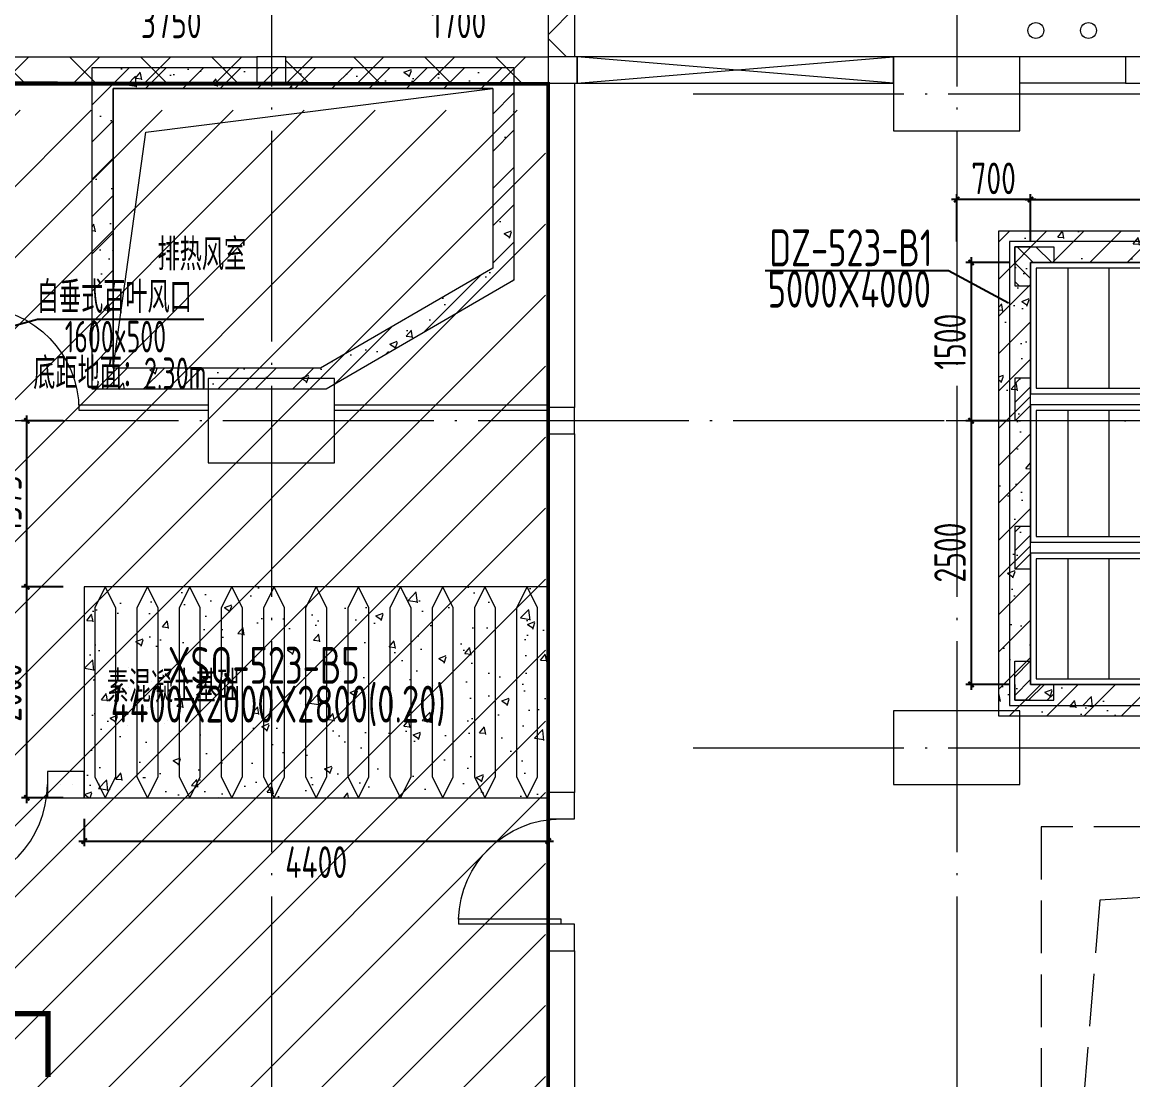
# Model space of a CAD drawing. Extents: x 4 to 13611208, y -605838 to 574722.
# Drawn here: x 13450934 to 13461467, y 188460 to 198488 of the extents above; entities that cross this region are included whole.
import ezdxf
from ezdxf.enums import TextEntityAlignment as Align

# ---------------------------------------------------------------- set-up
doc = ezdxf.new("R2010")
doc.units = 0
doc.header["$LTSCALE"] = 1000
doc.header["$MEASUREMENT"] = 0
for name, pattern in [('DASH', [0.35, 0.25, -0.1]), ('DIVIDE', [1.25, 0.5, -0.25, 0, -0.25, 0, -0.25]), ('DOTE', [2.4200000000000004, 2, -0.2, 0.02, -0.2])]:
    doc.linetypes.add(name, pattern=pattern)
for name, color, linetype in [('DIM_SYMB', 3, 'Continuous'), ('DUCT-D-P标注', 7, 'Continuous'), ('DUCT-K-P标注', 7, 'Continuous'), ('DUCT-X-P标注', 7, 'Continuous'), ('DUCT-X-S标注', 7, 'Continuous'), ('SDF-标注', 7, 'Continuous')]:
    doc.layers.add(name, color=color, linetype=linetype)
for name, color, linetype, lineweight in [('SDF-设备', 1, 'Continuous', 5), ('SDF-风阀', 51, 'Continuous', 5), ('建筑底图', 8, 'Continuous', 13)]:
    doc.layers.add(name, color=color, linetype=linetype, lineweight=lineweight)
doc.styles.add('C', font='HZTXT_E', dxfattribs={"width": 0.7, "bigfont": 'HZTXT'})
doc.styles.add('du', font='gbenor.shx', dxfattribs={"width": 0.8, "bigfont": 'hztxt.shx'})
doc.styles.add('晓游', font='gbenor.shx', dxfattribs={"width": 0.8, "bigfont": 'hztxt.shx'})
doc.dimstyles.new('67', dxfattribs={"dimscale": 100, "dimtxt": 3, "dimasz": 0.5, "dimexe": 0.5, "dimexo": 2, "dimgap": 0.5, "dimtad": 2, "dimdec": 0, "dimrnd": 5, "dimzin": 0, "dimdsep": 46, "dimtxsty": 'du', "dimblk": 'ARCHTICK', "dimcen": 0, "dimdle": 0.5, "dimclrd": 256, "dimclre": 256, "dimclrt": 256, "dimazin": 0, "dimtfac": 1, "dimtdec": 0, "dimtix": 1, "dimtmove": 2, "dimatfit": 3, "dimfxl": 100, "dimtolj": 1, "dimtzin": 0, "dimlwd": -1, "dimlwe": -1, "dimarcsym": 0})
doc.dimstyles.new('_TCH_ARCH', dxfattribs={"dimtxt": 3.5, "dimasz": 1, "dimexe": 1.5, "dimexo": 0, "dimgap": 0.5, "dimtad": 1, "dimdec": 0, "dimzin": 0, "dimdsep": 46, "dimtxsty": '晓游', "dimblk": 'ARCHTICK', "dimcen": 1, "dimdle": 1, "dimclrd": 256, "dimclre": 256, "dimclrt": 256, "dimazin": 2, "dimtfac": 1, "dimtdec": 0, "dimtix": 1, "dimtmove": 1, "dimatfit": 3, "dimldrblk": 'NONE', "dimtolj": 1, "dimtzin": 0, "dimlwd": -1, "dimlwe": -1, "dimarcsym": 0})
pattern_1 = [(49.99999999999999, (793255.2557103541, 7.916241884231567e-09), (717.2601826007534, -62.75213498259511), [75, -825]), (355, (793255.2557103541, 7.916241884231567e-09), (-138.751333613, 752.1921337000118), [60, -660]), (100.4514, (793315.0273903534, -5.229339992074529), (578.5093817140216, 689.4395420609536), [63.74019000000001, -701.142112]), (46.18420000000001, (793255.2557103541, 200.0000000079162), (1067.241048625644, -165.5190143290181), [112.5, -1237.5]), (96.6356, (793344.1924553532, 186.2066930079018), (934.6627055487033, 974.1178709004417), [95.610288, -1051.713]), (351.1842, (793255.2557103541, 200.0000000079162), (934.6619451336272, 974.1186009253246), [90, -990]), (21, (793355.2557103541, 150.0000000079162), (596.9070521184617, -402.6188906653388), [75, -825]), (326.0000000000001, (793355.2557103541, 150.0000000079162), (243.3153319215817, 725.150045046853), [60, -660]), (71.4514, (793404.9979433548, 116.4483940079226), (840.22262858149, 322.5304967099524), [63.74019000000001, -701.142112]), (37.50000000000001, (793255.2557103541, 7.916241884231567e-09), (12.15985531729067, 332.8938538313115), [0, -652, 0, -670, 0, -662.5]), (7.499999999999999, (793255.2557103541, 7.916241884231567e-09), (263.0695374421486, 394.4117118823602), [0, -382, 0, -637, 0, -252.5]), (327.5, (793032.2557103541, 7.916241884231567e-09), (533.822436172409, -22.55487173437976), [0, -250, 0, -780, 0, -1035]), (317.5, (792932.2557103541, 7.916241884231567e-09), (583.1861693423863, 100.1049823323177), [0, -325, 0, -518, 0, -735])]
pattern_2 = [(45, (793255.2557103541, 7.916241884231567e-09), (-176.7766952966369, 176.7766952966369), []), (49.99999999999999, (793255.2557103541, 7.916241884231567e-09), (717.2601826007534, -62.75213498259511), [75, -825]), (355, (793255.2557103541, 7.916241884231567e-09), (-138.751333613, 752.1921337000118), [60, -660]), (100.4514, (793315.0273903534, -5.229339992074529), (578.5093817140216, 689.4395420609536), [63.74019000000001, -701.142112]), (46.18420000000001, (793255.2557103541, 200.0000000079162), (1067.241048625644, -165.5190143290181), [112.5, -1237.5]), (96.6356, (793344.1924553532, 186.2066930079018), (934.6627055487033, 974.1178709004417), [95.610288, -1051.713]), (351.1842, (793255.2557103541, 200.0000000079162), (934.6619451336272, 974.1186009253246), [90, -990]), (21, (793355.2557103541, 150.0000000079162), (596.9070521184617, -402.6188906653388), [75, -825]), (326.0000000000001, (793355.2557103541, 150.0000000079162), (243.3153319215817, 725.150045046853), [60, -660]), (71.4514, (793404.9979433548, 116.4483940079226), (840.22262858149, 322.5304967099524), [63.74019000000001, -701.142112]), (37.50000000000001, (793255.2557103541, 7.916241884231567e-09), (12.15985531729067, 332.8938538313115), [0, -652, 0, -670, 0, -662.5]), (7.499999999999999, (793255.2557103541, 7.916241884231567e-09), (263.0695374421486, 394.4117118823602), [0, -382, 0, -637, 0, -252.5]), (327.5, (793032.2557103541, 7.916241884231567e-09), (533.822436172409, -22.55487173437976), [0, -250, 0, -780, 0, -1035]), (317.5, (792932.2557103541, 7.916241884231567e-09), (583.1861693423863, 100.1049823323177), [0, -325, 0, -518, 0, -735])]
pattern_3 = [(45, (0, 0), (-336.7596045400932, 336.7596045400933), []), (135, (0, 0), (-336.7596045400933, -336.7596045400932), [])]
pattern_4 = [(44.99999999999994, (-86397.53034353256, -45476.09911489487), (88.38834764831843, -88.38834764831844), [])]
pattern_5 = [(314.9999999999999, (-86397.53034353256, 49476.09911084152), (88.38834764831846, 88.38834764831842), [])]

# ---------------------------------------------------------------- blocks, each defined once
blk = doc.blocks.new('$DorLib2D$00000001')
for p, q in [((0.45, 0.975), (0.5000000000000002, 0.975)), ((0.45, 0), (0.45, 0.975)), ((0.5, 0), (0.5, 0.975)), ((0.5, 0), (0.45, 0))]:
    blk.add_line(p, q)
at = {"lineweight": 13}
blk.add_arc((0.475, 0), 0.975, 91.46928358135379, 180, dxfattribs=at)
blk = doc.blocks.new('_FZH')
blk.add_lwpolyline([(-0.5, -0.5), (0.5, -0.5), (0.5000000000000001, 0.5), (-0.4999999999999999, 0.5)], close=True)
blk = doc.blocks.new('_ArchTick')
at = {"color": 0, "linetype": 'ByBlock', "const_width": 0.4}
blk.add_lwpolyline([(-0.5, -0.5), (0.5, 0.5)], dxfattribs=at)
blk = doc.blocks.new('_None')
blk = doc.blocks.new('*D305')
at = {"layer": 'SDF-标注', "transparency": 16777216}
for p, q in [((13459933.8268386, 196259.514735749), (13459933.8268386, 194659.5146909707)), ((13460297.36620712, 196209.514735749), (13459883.8268386, 196209.514735749)), ((13460297.36620712, 194709.5146909707), (13459883.8268386, 194709.5146909707))]:
    blk.add_line(p, q, dxfattribs=at)
at = {"layer": 'SDF-标注', "transparency": 16777216, "xscale": 50, "yscale": 50, "zscale": 50}
for p, rotation in [((13459933.8268386, 196209.514735749), 90), ((13459933.8268386, 194709.5146909707), 270)]:
    blk.add_blockref('_ArchTick', p, dxfattribs=dict(at, rotation=rotation))
at = {"layer": 'SDF-标注', "transparency": 16777216, "insert": (13459733.8268386, 195459.514713362), "char_height": 300, "attachment_point": 5, "rotation": 90, "style": 'du'}
blk.add_mtext('\\A1;1500', dxfattribs=at)
blk = doc.blocks.new('*D306')
at = {"layer": 'SDF-标注', "transparency": 16777216}
for p, q in [((13460297.36620712, 194709.5146909707), (13459883.8268386, 194709.5146909707)), ((13459933.8268386, 194759.5146909707), (13459933.8268386, 192159.5147398022)), ((13460297.36590503, 192209.5147398022), (13459883.8268386, 192209.5147398022))]:
    blk.add_line(p, q, dxfattribs=at)
at = {"layer": 'SDF-标注', "transparency": 16777216, "xscale": 50, "yscale": 50, "zscale": 50}
for p, rotation in [((13459933.8268386, 194709.5146909707), 90), ((13459933.8268386, 192209.5147398022), 270)]:
    blk.add_blockref('_ArchTick', p, dxfattribs=dict(at, rotation=rotation))
at = {"layer": 'SDF-标注', "transparency": 16777216, "insert": (13459733.8268386, 193459.5147153886), "char_height": 300, "attachment_point": 5, "rotation": 90, "style": 'du'}
blk.add_mtext('\\A1;2500', dxfattribs=at)
blk = doc.blocks.new('*D307')
at = {"layer": 'SDF-标注', "transparency": 16777216}
for p, q in [((13460447.36620712, 196807.6418029902), (13465547.36645414, 196807.6418029902)), ((13460497.36620712, 196409.514735749), (13460497.36620712, 196857.6418029902)), ((13465497.36645414, 196409.514735749), (13465497.36645414, 196857.6418029902))]:
    blk.add_line(p, q, dxfattribs=at)
at = {"layer": 'SDF-标注', "transparency": 16777216, "xscale": 50, "yscale": 50, "zscale": 50, "rotation": 180}
blk.add_blockref('_ArchTick', (13460497.36620712, 196807.6418029902), dxfattribs=at)
at = {"layer": 'SDF-标注', "transparency": 16777216, "xscale": 50, "yscale": 50, "zscale": 50}
blk.add_blockref('_ArchTick', (13465497.36645414, 196807.6418029902), dxfattribs=at)
at = {"layer": 'SDF-标注', "transparency": 16777216, "insert": (13462997.36633063, 197007.6418029902), "char_height": 300, "attachment_point": 5, "style": 'du'}
blk.add_mtext('\\A1;5000', dxfattribs=at)
blk = doc.blocks.new('*D308')
at = {"layer": 'SDF-标注', "transparency": 16777216}
for p, q in [((13460547.36620712, 196807.6418029902), (13459747.36620492, 196807.6418029902)), ((13459797.36620492, 196409.514690995), (13459797.36620492, 196857.6418029902)), ((13460497.36620712, 196409.514690995), (13460497.36620712, 196857.6418029902))]:
    blk.add_line(p, q, dxfattribs=at)
at = {"layer": 'SDF-标注', "transparency": 16777216, "xscale": 50, "yscale": 50, "zscale": 50, "rotation": 180}
blk.add_blockref('_ArchTick', (13459797.36620492, 196807.6418029902), dxfattribs=at)
at = {"layer": 'SDF-标注', "transparency": 16777216, "xscale": 50, "yscale": 50, "zscale": 50}
blk.add_blockref('_ArchTick', (13460497.36620712, 196807.6418029902), dxfattribs=at)
at = {"layer": 'SDF-标注', "transparency": 16777216, "insert": (13460147.36620602, 197007.6418029902), "char_height": 300, "attachment_point": 5, "style": 'du'}
blk.add_mtext('\\A1;700', dxfattribs=at)
blk = doc.blocks.new('*D330')
at = {"layer": 'SDF-标注', "transparency": 16777216}
for p, q in [((13450978.24580938, 191084.5146909715), (13450978.24580938, 193184.5146909706)), ((13451322.36620429, 193134.5146909706), (13450928.24580938, 193134.5146909706)), ((13451322.36620445, 191134.5146909715), (13450928.24580938, 191134.5146909715))]:
    blk.add_line(p, q, dxfattribs=at)
at = {"layer": 'SDF-标注', "transparency": 16777216, "xscale": 50, "yscale": 50, "zscale": 50}
for p, rotation in [((13450978.24580938, 193134.5146909706), 90), ((13450978.24580938, 191134.5146909715), 270)]:
    blk.add_blockref('_ArchTick', p, dxfattribs=dict(at, rotation=rotation))
at = {"layer": 'SDF-标注', "transparency": 16777216, "insert": (13450778.24580938, 192134.5146909732), "char_height": 300, "attachment_point": 5, "rotation": 90, "style": 'du'}
blk.add_mtext('\\A1;2000', dxfattribs=at)
blk = doc.blocks.new('*D331')
at = {"layer": 'SDF-标注', "transparency": 16777216}
for p, q in [((13451322.36620429, 194709.5146909707), (13450928.24580938, 194709.5146909707)), ((13450978.24580938, 193084.5146909706), (13450978.24580938, 194759.5146909707)), ((13451322.36620429, 193134.5146909706), (13450928.24580938, 193134.5146909706))]:
    blk.add_line(p, q, dxfattribs=at)
at = {"layer": 'SDF-标注', "transparency": 16777216, "xscale": 50, "yscale": 50, "zscale": 50}
for p, rotation in [((13450978.24580938, 194709.5146909707), 90), ((13450978.24580938, 193134.5146909706), 270)]:
    blk.add_blockref('_ArchTick', p, dxfattribs=dict(at, rotation=rotation))
at = {"layer": 'SDF-标注', "transparency": 16777216, "insert": (13450778.24580938, 193922.0146909728), "char_height": 300, "attachment_point": 5, "rotation": 90, "style": 'du'}
blk.add_mtext('\\A1;1575', dxfattribs=at)
blk = doc.blocks.new('*D332')
at = {"layer": 'SDF-标注', "transparency": 16777216}
for p, q in [((13451522.36620445, 190934.5146909499), (13451522.36620445, 190674.0290295988)), ((13455922.36620655, 190934.5146909897), (13455922.36620655, 190674.0290295988)), ((13451472.36620445, 190724.0290295988), (13455972.36620655, 190724.0290295988))]:
    blk.add_line(p, q, dxfattribs=at)
at = {"layer": 'SDF-标注', "transparency": 16777216, "xscale": 50, "yscale": 50, "zscale": 50, "rotation": 180}
blk.add_blockref('_ArchTick', (13451522.36620445, 190724.0290295988), dxfattribs=at)
at = {"layer": 'SDF-标注', "transparency": 16777216, "xscale": 50, "yscale": 50, "zscale": 50}
blk.add_blockref('_ArchTick', (13455922.36620655, 190724.0290295988), dxfattribs=at)
at = {"layer": 'SDF-标注', "transparency": 16777216, "insert": (13453722.3662055, 190524.0290295988), "char_height": 300, "attachment_point": 5, "style": 'du'}
blk.add_mtext('\\A1;4400', dxfattribs=at)
blk = doc.blocks.new('组合式风阀')
at = {"layer": 'SDF-风阀'}
h = blk.add_hatch(dxfattribs=at)
h.set_pattern_fill('ANSI31', color=256, scale=1000, angle=89.99999999999999, style=0)
h.set_pattern_definition(pattern_5)
h.paths.add_polyline_path([(-150.0000567436218, 4149.999965667725), (219.9999694824219, 4150.000022649765), (220, 4000.000022649765), (0, 3999.999995946884), (2.6702880859375e-05, 3779.999995946884), (-150, 3779.999965667725)])
h = blk.add_hatch(dxfattribs=at)
h.set_pattern_fill('ANSI31', color=256, scale=1000, angle=89.99999999999999, style=0)
h.set_pattern_definition(pattern_5)
h.paths.add_polyline_path([(1422, 3999.999995946884), (1822, 3999.999995946884), (1822, 4149.999995946884), (1422, 4149.999995946884)])
h = blk.add_hatch(dxfattribs=at)
h.set_pattern_fill('ANSI31', color=256, scale=1000, angle=89.99999999999999, style=0)
h.set_pattern_definition([(314.9999999999999, (-84641.53034353256, 49476.09911084152), (88.38834764831846, 88.38834764831842), [])])
h.paths.add_polyline_path([(3178, 3999.999995946884), (3578, 3999.999995946884), (3578, 4149.999995946884), (3178, 4149.999995946884)])
h = blk.add_hatch(dxfattribs=at)
h.set_pattern_fill('ANSI31', color=256, scale=1000, angle=89.99999999999999, style=0)
h.set_pattern_definition([(225, (91397.53034353256, 49476.09911084152), (-88.38834764831847, 88.38834764831844), [])])
h.paths.add_polyline_path([(5150.000030517578, 4149.999965667725), (4780.000030517578, 4150.000022649765), (4780, 4000.000022649765), (5000, 3999.999995946884), (4999.999973297119, 3779.999995946884), (5149.999973297119, 3779.999965667725)])
h = blk.add_hatch(dxfattribs=at)
h.set_pattern_fill('ANSI31', color=256, scale=1000, angle=-2.544443745170813e-14, style=0)
h.set_pattern_definition([(44.99999999999994, (-45576.09914159775, -85316.53034341335), (-88.38834764831839, 88.38834764831847), [])])
h.paths.add_polyline_path([(0, 2503), (0, 2903), (-150.0000267028809, 2903), (-150.0000267028809, 2503)])
h = blk.add_hatch(dxfattribs=at)
h.set_pattern_fill('ANSI31', color=256, scale=1000, angle=-2.544443745170813e-14, style=0)
h.set_pattern_definition([(135, (50476.09911489487, -85316.53034341335), (88.38834764831843, 88.38834764831844), [])])
h.paths.add_polyline_path([(5000, 2503), (5000, 2903), (5150, 2903), (5150, 2503)])
h = blk.add_hatch(dxfattribs=at)
h.set_pattern_fill('ANSI31', color=256, scale=1000, angle=-2.544443745170813e-14, style=0)
h.set_pattern_definition([(44.99999999999994, (-45576.09914159775, -86722.53034341335), (-88.38834764831839, 88.38834764831847), [])])
h.paths.add_polyline_path([(0, 1097), (0, 1497), (-150.0000267028809, 1497), (-150.0000267028809, 1097)])
h = blk.add_hatch(dxfattribs=at)
h.set_pattern_fill('ANSI31', color=256, scale=1000, angle=-2.544443745170813e-14, style=0)
h.set_pattern_definition([(135, (50476.09911489487, -86722.53034341335), (88.38834764831843, 88.38834764831844), [])])
h.paths.add_polyline_path([(5000, 1097), (5000, 1497), (5150, 1497), (5150, 1097)])
h = blk.add_hatch(dxfattribs=at)
h.set_pattern_fill('ANSI31', color=256, scale=1000, angle=89.99999999999999, style=0)
h.set_pattern_definition(pattern_4)
h.paths.add_polyline_path([(-150.0000567436218, -149.9999697208405), (219.9999694824219, -150.0000265836716), (220, -2.658367156982422e-05), (0, 0), (2.6702880859375e-05, 220), (-150, 220.0000302791595)])
h = blk.add_hatch(dxfattribs=at)
h.set_pattern_fill('ANSI31', color=256, scale=1000, angle=89.99999999999999, style=0)
h.set_pattern_definition([(135, (91397.53034353256, -45476.09911489487), (-88.3883476483185, -88.38834764831842), [])])
h.paths.add_polyline_path([(5150.000030517578, -149.9999697208405), (4780.000030517578, -150.0000265836716), (4780, -2.658367156982422e-05), (5000, 0), (4999.999973297119, 220), (5149.999973297119, 220.0000302791595)])
h = blk.add_hatch(dxfattribs=at)
h.set_pattern_fill('ANSI31', color=256, scale=1000, angle=89.99999999999999, style=0)
h.set_pattern_definition(pattern_4)
h.paths.add_polyline_path([(1422, 0), (1822, 0), (1822, -150), (1422, -150)])
h = blk.add_hatch(dxfattribs=at)
h.set_pattern_fill('ANSI31', color=256, scale=1000, angle=89.99999999999999, style=0)
h.set_pattern_definition([(44.99999999999994, (-84641.53034353256, -45476.09911489487), (88.38834764831843, -88.38834764831844), [])])
h.paths.add_polyline_path([(3178, 0), (3578, 0), (3578, -150), (3178, -150)])
for p, q in [((353.2781739234924, 3946.999995946884), (353.2781739234924, 2808.999995946884)), ((744, 3946.999995946884), (744, 2808.999995946884)), ((1134.721826076508, 3946.999995946884), (1134.721826076508, 2808.999995946884)), ((2109.278173923492, 3946.999995946884), (2109.278173923492, 2808.999995946884)), ((2500, 3946.999995946884), (2500, 2808.999995946884)), ((2890.721826076508, 3946.999995946884), (2890.721826076508, 2808.999995946884)), ((3865.278173923492, 3946.999995946884), (3865.278173923492, 2808.999995946884)), ((4256, 3946.999995946884), (4256, 2808.999995946884)), ((4646.721826076508, 3946.999995946884), (4646.721826076508, 2808.999995946884)), ((353.2781739234924, 2596.999995946884), (353.2781739234924, 1402.999995946884)), ((744, 2596.999995946884), (744, 1402.999995946884)), ((1134.721826076508, 2596.999995946884), (1134.721826076508, 1402.999995946884)), ((2109.278173923492, 2596.999995946884), (2109.278173923492, 1402.999995946884)), ((2500, 2596.999995946884), (2500, 1402.999995946884)), ((2890.721826076508, 2596.999995946884), (2890.721826076508, 1402.999995946884)), ((3865.278173923492, 2596.999995946884), (3865.278173923492, 1402.999995946884)), ((4256, 2596.999995946884), (4256, 1402.999995946884)), ((4646.721826076508, 2596.999995946884), (4646.721826076508, 1402.999995946884)), ((353.2781739234924, 1190.999995946884), (353.2781739234924, 52.99999594688416)), ((744, 1190.999995946884), (744, 52.99999594688416)), ((1134.721826076508, 1190.999995946884), (1134.721826076508, 52.99999594688416)), ((2109.278173923492, 1190.999995946884), (2109.278173923492, 52.99999594688416)), ((2500, 1190.999995946884), (2500, 52.99999594688416)), ((2890.721826076508, 1190.999995946884), (2890.721826076508, 52.99999594688416)), ((3865.278173923492, 1190.999995946884), (3865.278173923492, 52.99999594688416)), ((4256, 1190.999995946884), (4256, 52.99999594688416)), ((4646.721826076508, 1190.999995946884), (4646.721826076508, 52.99999594688416))]:
    blk.add_line(p, q, dxfattribs=at)
for points in [[(5200, -200.0000040531158), (5200, 4200), (-200, 4200), (-200, -200.0000040531158)], [(1422, 3999.999995946884), (1822, 3999.999995946884), (1822, 4149.999995946884), (1422, 4149.999995946884)], [(3178, 3999.999995946884), (3578, 3999.999995946884), (3578, 4149.999995946884), (3178, 4149.999995946884)], [(1569, 3999.999995946884), (0, 3999.999995946884), (0, 2755.999995946884), (1569, 2755.999995946884)], [(1516, 3946.999995946884), (53, 3946.999995946884), (53, 2808.999995946884), (1516, 2808.999995946884)], [(3325, 3999.999995946884), (1675, 3999.999995946884), (1675, 2755.999995946884), (3325, 2755.999995946884)], [(3272, 3946.999995946884), (1728, 3946.999995946884), (1728, 2808.999995946884), (3272, 2808.999995946884)], [(5000, 3999.999951130245), (5000, 2755.999995946884), (3431, 2755.999995946884), (3431, 3999.999951130245)], [(4947, 3946.999995946884), (3484, 3946.999995946884), (3484, 2808.999995946884), (4947, 2808.999995946884)], [(0, 2503), (0, 2903), (-150.0000267028809, 2903), (-150.0000267028809, 2503)], [(5000, 2503), (5000, 2903), (5150, 2903), (5150, 2503)], [(1569, 2649.999995946884), (0, 2649.999995946884), (0, 1349.999995946884), (1569, 1349.999995946884)], [(3325, 2649.999995946884), (1675, 2649.999995946884), (1675, 1349.999995946884), (3325, 1349.999995946884)], [(5000, 2649.999995946884), (3431, 2649.999995946884), (3431, 1349.999995946884), (5000, 1349.999995946884)], [(1516, 2596.999995946884), (53, 2596.999995946884), (53, 1402.999995946884), (1516, 1402.999995946884)], [(3272, 2596.999995946884), (1728, 2596.999995946884), (1728, 1402.999995946884), (3272, 1402.999995946884)], [(4947, 2596.999995946884), (3484, 2596.999995946884), (3484, 1402.999995946884), (4947, 1402.999995946884)], [(0, 1097), (0, 1497), (-150.0000267028809, 1497), (-150.0000267028809, 1097)], [(5000, 1097), (5000, 1497), (5150, 1497), (5150, 1097)], [(1569, 1243.999995946884), (0, 1243.999995946884), (0, -4.053115844726562e-06), (1569, -4.053115844726562e-06)], [(1516, 1190.999995946884), (53, 1190.999995946884), (53, 52.99999594688416), (1516, 52.99999594688416)], [(3325, 1243.999995946884), (1675, 1243.999995946884), (1675, -4.053115844726562e-06), (3325, -4.053115844726562e-06)], [(3272, 1190.999995946884), (1728, 1190.999995946884), (1728, 52.99999594688416), (3272, 52.99999594688416)], [(5000, 1243.999995946884), (3431, 1243.999995946884), (3431, -4.053115844726562e-06), (5000, -4.053115844726562e-06)], [(4947, 1190.999995946884), (3484, 1190.999995946884), (3484, 52.99999594688416), (4947, 52.99999594688416)], [(1422, 0), (1822, 0), (1822, -150), (1422, -150)], [(3178, 0), (3578, 0), (3578, -150), (3178, -150)]]:
    blk.add_lwpolyline(points, close=True, dxfattribs=at)
for points in [[(-3.0517578125e-05, 4149.999995946884), (-150.0000567436218, 4149.999965667725), (-150, 3779.999965667725), (2.6702880859375e-05, 3779.999995946884), (0, 3999.999995946884)], [(-150.0000267028809, 3999.999965667725), (-150.0000567436218, 4149.999965667725), (219.9999694824219, 4150.000022649765), (220, 4000.000022649765), (0, 3999.999995946884)], [(5150, 3999.999965667725), (5150.000030517578, 4149.999965667725), (4780.000030517578, 4150.000022649765), (4780, 4000.000022649765), (5000, 3999.999995946884)], [(5000.000030517578, 4149.999995946884), (5150.000030517578, 4149.999965667725), (5149.999973297119, 3779.999965667725), (4999.999973297119, 3779.999995946884), (5000, 3999.999995946884)], [(-3.0517578125e-05, -150), (-150.0000567436218, -149.9999697208405), (-150, 220.0000302791595), (2.6702880859375e-05, 220), (0, 0)], [(5000.000030517578, -150), (5150.000030517578, -149.9999697208405), (5149.999973297119, 220.0000302791595), (4999.999973297119, 220), (5000, 0)], [(-150.0000267028809, 3.027915954589844e-05), (-150.0000567436218, -149.9999697208405), (219.9999694824219, -150.0000265836716), (220, -2.658367156982422e-05), (0, 0)], [(5150, 3.027915954589844e-05), (5150.000030517578, -149.9999697208405), (4780.000030517578, -150.0000265836716), (4780, -2.658367156982422e-05), (5000, 0)]]:
    blk.add_lwpolyline(points, dxfattribs=at)
blk = doc.blocks.new('*D481')
at = {"layer": 'DUCT-K-P标注', "transparency": 16777216}
for p, q in [((13450472.58630783, 198857.5073482728), (13450472.58630783, 198637.0606962675)), ((13454222.36620459, 198857.5073482728), (13454222.36620459, 198637.0606962675)), ((13450422.58630783, 198687.0606962675), (13454272.36620459, 198687.0606962675))]:
    blk.add_line(p, q, dxfattribs=at)
at = {"layer": 'DUCT-K-P标注', "transparency": 16777216, "xscale": 50, "yscale": 50, "zscale": 50, "rotation": 180}
blk.add_blockref('_ArchTick', (13450472.58630783, 198687.0606962675), dxfattribs=at)
at = {"layer": 'DUCT-K-P标注', "transparency": 16777216, "xscale": 50, "yscale": 50, "zscale": 50}
blk.add_blockref('_ArchTick', (13454222.36620459, 198687.0606962675), dxfattribs=at)
at = {"layer": 'DUCT-K-P标注', "transparency": 16777216, "insert": (13452347.47625621, 198487.0606962675), "char_height": 300, "attachment_point": 5, "style": 'du'}
blk.add_mtext('\\A1;3750', dxfattribs=at)
blk = doc.blocks.new('*D482')
at = {"layer": 'DUCT-K-P标注', "transparency": 16777216}
for p, q in [((13454222.36620459, 198857.5073482728), (13454222.36620459, 198637.0606962675)), ((13455922.36620662, 198857.5073482728), (13455922.36620662, 198637.0606962675)), ((13454172.36620459, 198687.0606962675), (13455972.36620662, 198687.0606962675))]:
    blk.add_line(p, q, dxfattribs=at)
at = {"layer": 'DUCT-K-P标注', "transparency": 16777216, "xscale": 50, "yscale": 50, "zscale": 50, "rotation": 180}
blk.add_blockref('_ArchTick', (13454222.36620459, 198687.0606962675), dxfattribs=at)
at = {"layer": 'DUCT-K-P标注', "transparency": 16777216, "xscale": 50, "yscale": 50, "zscale": 50}
blk.add_blockref('_ArchTick', (13455922.36620662, 198687.0606962675), dxfattribs=at)
at = {"layer": 'DUCT-K-P标注', "transparency": 16777216, "insert": (13455072.3662056, 198487.0606962675), "char_height": 300, "attachment_point": 5, "style": 'du'}
blk.add_mtext('\\A1;1700', dxfattribs=at)

msp = doc.modelspace()

# ---------------------------------------------------------------- hatches: boundary and pattern name
at = {"layer": '建筑底图'}
h = msp.add_hatch(dxfattribs=at)
h.set_pattern_fill('ANSI37', color=8, scale=300, style=0)
h.set_pattern_definition(pattern_3)
h.paths.add_polyline_path([(13455922.36620809, 198159.514684413), (13456172.36620671, 198159.5146853769), (13456172.36620673, 200909.5146853381), (13455922.36620673, 200909.5146853381)])
h = msp.add_hatch(dxfattribs=at)
h.set_pattern_fill('ANSI37', color=8, scale=300, style=0)
h.set_pattern_definition(pattern_3)
h.paths.add_polyline_path([(13453159.8662046, 197909.5146867043), (13453159.8662046, 198159.5146856426), (13449972.36620434, 198159.5146856429), (13449972.36620824, 197909.5146857393)])
h = msp.add_hatch(dxfattribs=at)
h.set_pattern_fill('ANSI37', color=8, scale=300, style=0)
h.set_pattern_definition(pattern_3)
h.paths.add_polyline_path([(13455922.36620673, 197909.5146853381), (13455922.36620671, 198159.5146856763), (13453434.86620533, 198159.5146856444), (13453434.86620533, 197909.5146856434)])
h = msp.add_hatch(dxfattribs=at)
h.set_pattern_fill('钢筋混凝土', color=8, scale=100, style=0)
h.set_pattern_definition(pattern_2)
h.paths.add_polyline_path([(13451597.36381854, 198059.5146855988), (13455597.36381854, 198059.5146855984), (13455597.36381854, 196041.2839652016), (13453816.73256209, 195009.51632163), (13451597.36381854, 195009.5145033407)])
h.paths.add_polyline_path([(13451797.36381854, 197859.5146855988), (13455397.36381854, 197859.5146855984), (13455397.36381854, 196156.5454039286), (13453762.97484187, 195209.5162775873), (13451797.36381854, 195209.5146671972)], flags=16)
at = {"layer": '建筑底图', "linetype": 'DASH'}
h = msp.add_hatch(dxfattribs=at)
h.set_pattern_fill('ANSI31', color=8, scale=300, style=0)
h.set_pattern_definition([(45, (0.2669163811951876, -129739.492322559), (-336.7596045400932, 336.7596045400933), [])])
h.paths.add_polyline_path([(13449997.3662043, 197653.7500886408), (13455897.36620666, 197653.7500886404), (13455897.366207, 184653.7500886758), (13449972.36620379, 184703.7525290663)])
at = {"layer": '建筑底图'}
h = msp.add_hatch(dxfattribs=at)
h.set_pattern_fill('钢筋混凝土', color=8, scale=100, style=0)
h.set_pattern_definition(pattern_2)
h.paths.add_polyline_path([(13465797.36620716, 191909.5146855901), (13460197.36620716, 191909.5146855901), (13460197.36620716, 196509.5146855901), (13465797.36620716, 196509.5146855901)])
h.paths.add_polyline_path([(13465497.36620716, 192209.5146855901), (13460497.36620716, 192209.5146855901), (13460497.36620716, 196209.5146855901), (13465497.36620716, 196209.5146855901)], flags=16)
h = msp.add_hatch(dxfattribs=at)
h.set_pattern_fill('混凝土', color=8, scale=100, style=0)
h.set_pattern_definition(pattern_1)
h.paths.add_polyline_path([(13451522.36620433, 191134.5146856292), (13455922.36620671, 191134.5146856742), (13455922.36620673, 193134.5146856256), (13451522.36620433, 193134.5146856282)])
h = msp.add_hatch(dxfattribs=at)
h.set_pattern_fill('混凝土', color=8, scale=100, style=0)
h.set_pattern_definition(pattern_1)
h.paths.add_polyline_path([(13451522.36620433, 191134.5146856292), (13455922.36620671, 191134.5146856742), (13455922.36620673, 193134.5146856256), (13451522.36620433, 193134.5146856282)])

# ---------------------------------------------------------------- linework, layer by layer
at = {"layer": 'DIM_SYMB', "const_width": 50, "elevation": -6400}
msp.add_lwpolyline([(13450177.94595712, 189088.0039083674), (13451177.94595712, 189088.0039083674), (13451177.94595712, 188488.0039083674)], dxfattribs=at)
at = {"layer": 'DUCT-D-P标注', "const_width": 35}
msp.add_lwpolyline([(13444172.36620593, 194859.5146855215), (13449972.36620482, 194859.5146858197), (13449972.36620586, 197909.5146856215), (13455922.36620661, 197909.5146845315), (13455922.3662075, 181559.5181043504), (13450197.36620583, 181559.5181043504), (13450197.36620583, 184909.5171260323), (13444172.36455184, 184909.5171260249), (13444172.36786041, 194859.5153822983)], dxfattribs=at)
at = {"layer": 'DUCT-K-P标注', "const_width": 35}
msp.add_lwpolyline([(13444172.36758171, 194858.5527504617), (13449972.36758061, 194858.55275076), (13449972.36758164, 197908.5527505617), (13455922.36758239, 197908.5527494718), (13455922.36758328, 181559.5181043504), (13450197.36758161, 181559.5181043504), (13450197.36758161, 184908.5551909725), (13444172.36592762, 184908.5551909651), (13444172.3692362, 194858.5534472385)], dxfattribs=at)
at = {"layer": 'DUCT-X-P标注', "const_width": 35}
for points in [[(13444172.36620502, 194858.5527504617), (13449972.36620392, 194858.5527507599), (13449972.36620495, 197908.5527505617), (13455922.3662057, 197908.5527494717), (13455922.3662066, 181559.5181043504), (13450197.36620492, 181559.5181043504), (13450197.36620492, 184908.5551909725), (13444172.36455094, 184908.5551909651), (13444172.36785951, 194858.5534472385)], [(13444172.36620507, 194858.5527451193), (13449972.36620396, 194858.5527454176), (13449972.366205, 197908.5527452193), (13455922.36620575, 197908.5527441294), (13455922.3662066, 181559.5181043504), (13450197.36620492, 181559.5181043504), (13450197.36620497, 184908.5551856302), (13444172.36455098, 184908.5551856227), (13444172.36785955, 194858.5534418962)]]:
    msp.add_lwpolyline(points, dxfattribs=at)
at = {"layer": 'DUCT-X-S标注'}
msp.add_lwpolyline([(13452655.17122039, 195670.0977049717), (13451078.05601821, 195670.0977049717), (13449340.90240929, 195193.0585643813)], dxfattribs=at)
at = {"layer": 'SDF-设备', "color": 1}
for points in [[(13451522.3662045, 191134.5146856292), (13455922.36620688, 191134.5146856742), (13455922.3662069, 193134.5146856256), (13451522.3662045, 193134.5146856282)], [(13451522.36620433, 191134.5146856256), (13455922.36620688, 191134.5146856742), (13455922.3662069, 193134.5146856256), (13451522.36620433, 193134.5146856246)]]:
    msp.add_lwpolyline(points, close=True, dxfattribs=at)
for points in [[(13451822.36620683, 192934.5146855977), (13451722.36620683, 193134.5146855968), (13451622.36620683, 192934.5146855931), (13451622.36620687, 191334.5146855678), (13451722.36620687, 191134.5146855687), (13451822.36620687, 191334.5146855706), (13451822.36620683, 192934.5146856005)], [(13452222.36620684, 192934.5146856033), (13452122.36620683, 193134.5146856024), (13452022.36620684, 192934.5146855977), (13452022.36620687, 191334.5146855734), (13452122.36620687, 191134.5146855725), (13452222.36620687, 191334.5146855762), (13452222.36620684, 192934.5146856052)], [(13452622.36620684, 192934.514685608), (13452522.36620683, 193134.5146856061), (13452422.36620684, 192934.5146856033), (13452422.36620687, 191334.5146855781), (13452522.36620687, 191134.514685579), (13452622.36620687, 191334.5146855818), (13452622.36620684, 192934.5146856117)], [(13453022.36620666, 192934.5146855921), (13452922.36620666, 193134.5146855902), (13452822.36620666, 192934.5146855874), (13452822.3662067, 191334.5146855621), (13452922.3662067, 191134.5146855631), (13453022.36620669, 191334.5146855659), (13453022.36620666, 192934.5146855958)], [(13453422.36620668, 192934.5146856361), (13453322.36620667, 193134.5146856352), (13453222.36620668, 192934.5146856343), (13453222.36620671, 191334.5146856081), (13453322.36620671, 191134.514685609), (13453422.36620671, 191334.514685609), (13453422.36620668, 192934.5146856398)], [(13453822.36620685, 192934.514685622), (13453722.36620685, 193134.514685621), (13453622.36620685, 192934.5146856201), (13453622.36620688, 191334.5146855939), (13453722.36620688, 191134.5146855948), (13453822.36620688, 191334.5146855948), (13453822.36620685, 192934.5146856257)], [(13454222.36620685, 192934.5146856285), (13454122.36620685, 193134.5146856285), (13454022.36620685, 192934.5146856238), (13454022.36620688, 191334.5146855986), (13454122.36620689, 191134.5146855986), (13454222.36620688, 191334.5146856013), (13454222.36620685, 192934.5146856322)], [(13454622.36620685, 192934.514685635), (13454522.36620686, 193134.514685635), (13454422.36620686, 192934.5146856303), (13454422.36620689, 191334.5146856051), (13454522.36620689, 191134.5146856051), (13454622.36620689, 191334.5146856079), (13454622.36620686, 192934.5146856387)], [(13455022.36620686, 192934.5146856415), (13454922.36620686, 193134.5146856415), (13454822.36620686, 192934.5146856369), (13454822.36620689, 191334.5146856116), (13454922.36620689, 191134.5146856116), (13455022.36620689, 191334.5146856144), (13455022.36620686, 192934.5146856452)], [(13455422.36620686, 192934.514685648), (13455322.36620686, 193134.514685648), (13455222.36620686, 192934.5146856434), (13455222.3662069, 191334.5146856181), (13455322.3662069, 191134.5146856181), (13455422.3662069, 191334.5146856209), (13455422.36620686, 192934.5146856518)], [(13455822.36620687, 192934.5146856545), (13455722.36620687, 193134.5146856545), (13455622.36620687, 192934.5146856499), (13455622.3662069, 191334.5146856246), (13455722.3662069, 191134.5146856246), (13455822.3662069, 191334.5146856274), (13455822.36620687, 192934.5146856583)]]:
    msp.add_lwpolyline(points, dxfattribs=at)
at = {"layer": '建筑底图', "color": 8, "linetype": 'DOTE'}
for p, q in [((13453297.36620497, 209559.5146856282), (13453297.36620496, 163209.5146856345)), ((13459797.36620497, 209559.5146856282), (13459797.36620496, 163209.5146856345)), ((13457297.36620497, 197809.5146855753), (13474197.36620497, 197809.5146855753)), ((13474197.36620497, 194709.5146856282), (13119297.36620772, 194709.5146856282)), ((13457297.36620497, 191609.5146855753), (13474197.36620497, 191609.5146855753))]:
    msp.add_line(p, q, dxfattribs=at)
at = {"layer": '建筑底图', "color": 8}
for p, q in [((13455922.36620662, 200909.5146855469), (13455922.36620671, 198159.5146856763)), ((13456172.36620668, 200909.5146855469), (13456172.36620672, 198159.5146865962)), ((13449972.36620508, 198159.5146856939), (13453159.86620482, 198159.5146856942)), ((13453434.86620501, 198159.514685735), (13455922.36620671, 198159.5146856763)), ((13461397.36620898, 198159.5146853226), (13460397.36620675, 198159.5146853022)), ((13449972.36620438, 197909.5146857393), (13453159.86620482, 197909.5146856356)), ((13453434.86620501, 197909.5146855445), (13455922.36620723, 197909.5146857352)), ((13455922.36620678, 197909.5146856591), (13455922.36620668, 194834.5146855469)), ((13456172.3662068, 197909.5146855602), (13456172.36620685, 194834.5146855469)), ((13461397.36620898, 197909.5146853199), (13460397.36620675, 197909.514685292)), ((13451471.11542238, 194859.5146858534), (13452697.36620497, 194859.514685881)), ((13451472.36620461, 194809.5146858535), (13452697.36620497, 194809.514685881)), ((13453897.36620497, 194859.514685908), (13455922.3662068, 194859.5146859536)), ((13453897.36620497, 194809.514685908), (13455922.3662068, 194809.5146859536)), ((13455922.3662067, 194584.5146855469), (13455922.36620677, 191384.5146852708)), ((13456172.36620678, 194584.5146855469), (13456172.36620673, 191259.5146856767)), ((13455922.36620671, 191384.5146856767), (13455922.36620677, 191384.5146852708)), ((13455922.36620671, 191384.5146856767), (13455922.36620671, 191134.5146856767)), ((13451297.366204, 191259.5146856767), (13451297.366204, 191259.5146856767)), ((13451409.86620417, 191259.5146856767), (13451409.86620417, 191259.5146856767)), ((13451522.36620433, 191259.5146856767), (13451522.36620433, 191259.5146856767)), ((13456172.36620673, 191259.5146856767), (13456172.36620618, 191184.5146867492)), ((13455922.36620671, 191134.5146856767), (13455922.36620626, 191134.5146853044)), ((13455922.36620691, 189684.5147265625), (13455922.36620684, 188359.5170722656)), ((13456172.36620676, 189684.5147265625), (13456172.36620669, 188359.5170722656))]:
    msp.add_line(p, q, dxfattribs=at)
at = {"layer": '建筑底图', "color": 8, "linetype": 'DIVIDE'}
msp.add_line((13469897.36620703, 194709.5146856282), (13459697.36620716, 194709.5146856282), dxfattribs=at)
at = {"layer": '建筑底图', "color": 8}
for points in [[(13456197.36620746, 197909.5146853001), (13459197.3662067, 197909.5146852852), (13459197.36620671, 198159.514686304), (13456197.36620746, 198159.5146855891)], [(13451597.36381854, 198059.5146855988), (13455597.36381854, 198059.5146855984), (13455597.36381854, 196041.2839652016), (13453816.73256209, 195009.51632163), (13451597.36381854, 195009.5145033407)], [(13449972.36620434, 197909.5146856214), (13455922.36620673, 197909.5146836017), (13455922.36620702, 184909.5171260299), (13449972.3662054, 184909.5171260324)], [(13451797.36381854, 197859.5146855988), (13455397.36381854, 197859.5146855984), (13455397.36381854, 196156.5454039286), (13453762.97484187, 195209.5162775873), (13451797.36381854, 195209.5146671972)], [(13451797.36381854, 195209.5146671972), (13452106.75571035, 197446.5000000079), (13455397.36381854, 197859.5146855987), (13451797.36381854, 197859.5146855987)], [(13465797.36620716, 191909.5146855901), (13460197.36620716, 191909.5146855901), (13460197.36620716, 196509.5146855901), (13465797.36620716, 196509.5146855901)], [(13465497.36620716, 192209.5146855901), (13460497.36620716, 192209.5146855901), (13460497.36620716, 196209.5146855901), (13465497.36620716, 196209.5146855901)], [(13451522.36620433, 191134.5146856292), (13455922.36620671, 191134.5146856742), (13455922.36620673, 193134.5146856256), (13451522.36620433, 193134.5146856282)]]:
    msp.add_lwpolyline(points, close=True, dxfattribs=at)
for points in [[(13456197.36620746, 197909.5146853001), (13459197.36620671, 198159.514686304)], [(13459197.3662067, 197909.5146852852), (13456197.36620746, 198159.5146855891)], [(13451822.36620666, 192934.5146855977), (13451722.36620666, 193134.5146855968), (13451622.36620666, 192934.5146855931), (13451622.3662067, 191334.5146855678), (13451722.3662067, 191134.5146855687), (13451822.3662067, 191334.5146855706), (13451822.36620666, 192934.5146856005)], [(13452222.36620667, 192934.5146856033), (13452122.36620666, 193134.5146856024), (13452022.36620667, 192934.5146855977), (13452022.3662067, 191334.5146855734), (13452122.3662067, 191134.5146855725), (13452222.3662067, 191334.5146855762), (13452222.36620667, 192934.5146856052)], [(13452622.36620667, 192934.514685608), (13452522.36620666, 193134.5146856061), (13452422.36620667, 192934.5146856033), (13452422.3662067, 191334.5146855781), (13452522.3662067, 191134.514685579), (13452622.3662067, 191334.5146855818), (13452622.36620667, 192934.5146856117)], [(13453022.36620667, 192934.5146856126), (13452922.36620667, 193134.5146856117), (13452822.36620667, 192934.514685607), (13452822.3662067, 191334.5146855827), (13452922.36620671, 191134.5146855837), (13453022.3662067, 191334.5146855855), (13453022.36620667, 192934.5146856154)], [(13453422.36620668, 192934.5146856192), (13453322.36620667, 193134.5146856173), (13453222.36620668, 192934.5146856145), (13453222.36620671, 191334.5146855892), (13453322.36620671, 191134.5146855892), (13453422.36620671, 191334.514685592), (13453422.36620668, 192934.514685622)], [(13453822.36620668, 192934.514685622), (13453722.36620668, 193134.514685621), (13453622.36620668, 192934.5146856201), (13453622.36620671, 191334.5146855939), (13453722.36620671, 191134.5146855948), (13453822.36620671, 191334.5146855948), (13453822.36620668, 192934.5146856257)], [(13454222.36620668, 192934.5146856285), (13454122.36620668, 193134.5146856285), (13454022.36620668, 192934.5146856238), (13454022.36620671, 191334.5146855986), (13454122.36620672, 191134.5146855986), (13454222.36620671, 191334.5146856013), (13454222.36620668, 192934.5146856322)], [(13454622.36620669, 192934.514685635), (13454522.36620669, 193134.514685635), (13454422.36620669, 192934.5146856303), (13454422.36620672, 191334.5146856051), (13454522.36620672, 191134.5146856051), (13454622.36620672, 191334.5146856079), (13454622.36620669, 192934.5146856387)], [(13455022.36620669, 192934.5146856415), (13454922.36620669, 193134.5146856415), (13454822.36620669, 192934.5146856369), (13454822.36620672, 191334.5146856116), (13454922.36620672, 191134.5146856116), (13455022.36620672, 191334.5146856144), (13455022.36620669, 192934.5146856452)], [(13455422.36620669, 192934.514685648), (13455322.36620669, 193134.514685648), (13455222.36620669, 192934.5146856434), (13455222.36620673, 191334.5146856181), (13455322.36620673, 191134.5146856181), (13455422.36620673, 191334.5146856209), (13455422.36620669, 192934.5146856518)], [(13455822.3662067, 192934.5146856545), (13455722.3662067, 193134.5146856545), (13455622.3662067, 192934.5146856499), (13455622.36620673, 191334.5146856246), (13455722.36620673, 191134.5146856246), (13455822.36620673, 191334.5146856274), (13455822.3662067, 192934.5146856583)]]:
    msp.add_lwpolyline(points, dxfattribs=at)
at = {"layer": '建筑底图', "color": 8, "linetype": 'DASH', "ltscale": 2}
msp.add_lwpolyline([(13472097.36620497, 190859.5146855784), (13460597.36620497, 190859.5146855784), (13460597.36620497, 183359.5146855784), (13472097.36620497, 183359.5146855784)], close=True, dxfattribs=at)
msp.add_lwpolyline([(13472097.36620497, 190859.5146855784), (13461154.75571035, 190164.0000000079), (13460597.36620497, 183359.5146855784)], dxfattribs=at)
at = {"layer": '建筑底图', "color": 8}
for centre in [(13460547.36620671, 198409.5146855754), (13461047.36620671, 198409.5146855754)]:
    msp.add_circle(centre, 75, dxfattribs=at)

# ---------------------------------------------------------------- block references
at = {"layer": 'SDF-风阀'}
msp.add_blockref('组合式风阀', (13460497.36620716, 192209.5146051261), dxfattribs=at)
at = {"layer": '建筑底图', "color": 8}
for name, p, xscale, yscale, zscale, rotation in [('_FZH', (13453297.36620497, 198034.5146859652), 275.0000007264316, 250.0000023014145, 250.0000023014145, 359.9999995486642), ('_FZH', (13456059.86620709, 198034.5146845991), 275.0000007264316, 250.0000023014145, 250.0000023014145, 359.9999995486642), ('_FZH', (13451347.36620425, 191259.5146856076), 350.000000488013, 250, 250, 359.9999999827149), ('$DorLib2D$00000001', (13456047.36620673, 190434.5147252281), 1000, -1000, 1000, 270)]:
    msp.add_blockref(name, p, dxfattribs=dict(at, xscale=xscale, yscale=yscale, zscale=zscale, rotation=rotation))
for name, p, xscale, yscale, zscale in [('_FZH', (13459797.36620671, 197809.5146857104), 1200, 700, 700), ('_FZH', (13461522.36620864, 198034.514685391), 250, 250, 250), ('$DorLib2D$00000001', (13450972.36620433, 194809.514685831), -1000, 1000, 100), ('_FZH', (13453297.36620497, 194709.5146856299), 1200, 800, 800), ('_FZH', (13456047.36620675, 194709.5146856282), 250, 250, 250), ('_FZH', (13459797.36620671, 191609.5146855779), 1200, 700, 700), ('$DorLib2D$00000001', (13450672.36620424, 191259.5146856767), -1000, -1000, -1000), ('_FZH', (13456047.36620666, 191059.5146953806), 249.999999852851, 249.9999805892585, 249.9999805892585), ('_FZH', (13456047.36620668, 189809.5147255939), 250, 250, 250)]:
    msp.add_blockref(name, p, dxfattribs=dict(at, xscale=xscale, yscale=yscale, zscale=zscale))

# ---------------------------------------------------------------- texts
at = {"layer": 'DUCT-X-S标注', "style": 'du', "width": 0.7}
for s, p in [('自垂式百叶风口', (13451072.41868651, 195731.5094108158)), ('1600x500', (13451337.87012567, 195357.0271178769)), ('底距地面：2.30m', (13451039.27840842, 195008.5574706239))]:
    msp.add_text(s, height=300, dxfattribs=at).set_placement(p)
at = {"layer": 'SDF-标注', "style": '晓游', "width": 0.8}
for s, p in [('DZ-523-B1', (13458021.12178214, 196173.860245688, 3.55e-06)), ('5000X4000', (13458004.32919809, 195782.3324052022, 3.55e-06)), ('XSQ-523-B5', (13452315.72728826, 192215.4606869241))]:
    msp.add_text(s, height=350, dxfattribs=at).set_placement(p)
msp.add_text('4400X2000X2800(0.20)', height=350, dxfattribs=at).set_placement((13453362.32184249, 192023.7556941097, 0.1782278386937697), align=Align.MIDDLE)
at = {"layer": '建筑底图', "style": 'C', "width": 0.7}
for s, p in [('排热风室', (13452217.75571035, 196135.0061986824)), ('素混凝土基础', (13451735.08090274, 192038.6311428026))]:
    msp.add_text(s, height=300, dxfattribs=at).set_placement(p)

# ---------------------------------------------------------------- dimensions: what is measured, and where the dimension line sits
at = {"layer": 'DUCT-K-P标注'}
for base, p1, p2, picture, middle in [((13454222.36620459, 198687.0606962675), (13450472.58630783, 199057.5073482728, 3500), (13454222.36620459, 199057.5073482728, 3500), '*D481', (13452347.47625621, 198487.0606962675)), ((13455922.36620662, 198687.0606962675), (13454222.36620459, 199057.5073482728, 3500), (13455922.36620662, 199057.5073482728, 3500), '*D482', (13455072.3662056, 198487.0606962675))]:
    dim = msp.add_linear_dim(base=base, p1=p1, p2=p2, dimstyle='67', dxfattribs=at)
    dim.commit()
    dim.dimension.update_dxf_attribs({"geometry": picture, "text_midpoint": middle})
at = {"layer": 'SDF-标注'}
for base, p1, p2, picture, middle in [((13459797.36620492, 196807.6418029902), (13460497.36620712, 196209.514690995), (13459797.36620492, 196209.514690995), '*D308', (13460147.36620602, 197007.6418029902)), ((13465497.36645414, 196807.6418029902), (13460497.36620712, 196209.514735749), (13465497.36645414, 196209.514735749), '*D307', (13462997.36633063, 197007.6418029902)), ((13455922.36620655, 190724.0290295988), (13451522.36620445, 191134.5146909499), (13455922.36620655, 191134.5146909897), '*D332', (13453722.3662055, 190524.0290295988))]:
    dim = msp.add_linear_dim(base=base, p1=p1, p2=p2, dimstyle='67', dxfattribs=at)
    dim.commit()
    dim.dimension.update_dxf_attribs({"geometry": picture, "text_midpoint": middle})
for base, p1, p2, picture, middle in [((13459933.8268386, 194709.5146909707), (13460497.36620712, 196209.514735749), (13460497.36620712, 194709.5146909707), '*D305', (13459733.8268386, 195459.514713362)), ((13450978.24580938, 194709.5146909707), (13451522.36620429, 193134.5146909706), (13451522.36620429, 194709.5146909707), '*D331', (13450778.24580938, 193922.0146909728)), ((13459933.8268386, 192209.5147398022), (13460497.36620712, 194709.5146909707), (13460497.36590503, 192209.5147398022), '*D306', (13459733.8268386, 193459.5147153886)), ((13450978.24580938, 193134.5146909706), (13451522.36620445, 191134.5146909715), (13451522.36620429, 193134.5146909706), '*D330', (13450778.24580938, 192134.5146909732))]:
    dim = msp.add_linear_dim(base=base, p1=p1, p2=p2, angle=90, dimstyle='67', dxfattribs=at)
    dim.commit()
    dim.dimension.update_dxf_attribs({"geometry": picture, "text_midpoint": middle})

# ---------------------------------------------------------------- leaders
msp.add_leader([(13457979.45403451, 196134.3019665564), (13459719.3659549, 196134.3019665564), (13460287.75655372, 195828.6499721015)], dimstyle='_TCH_ARCH', override={"dimgap": 0.5, "dimtad": 0}, dxfattribs=at)

doc.saveas('drawing.dxf')
